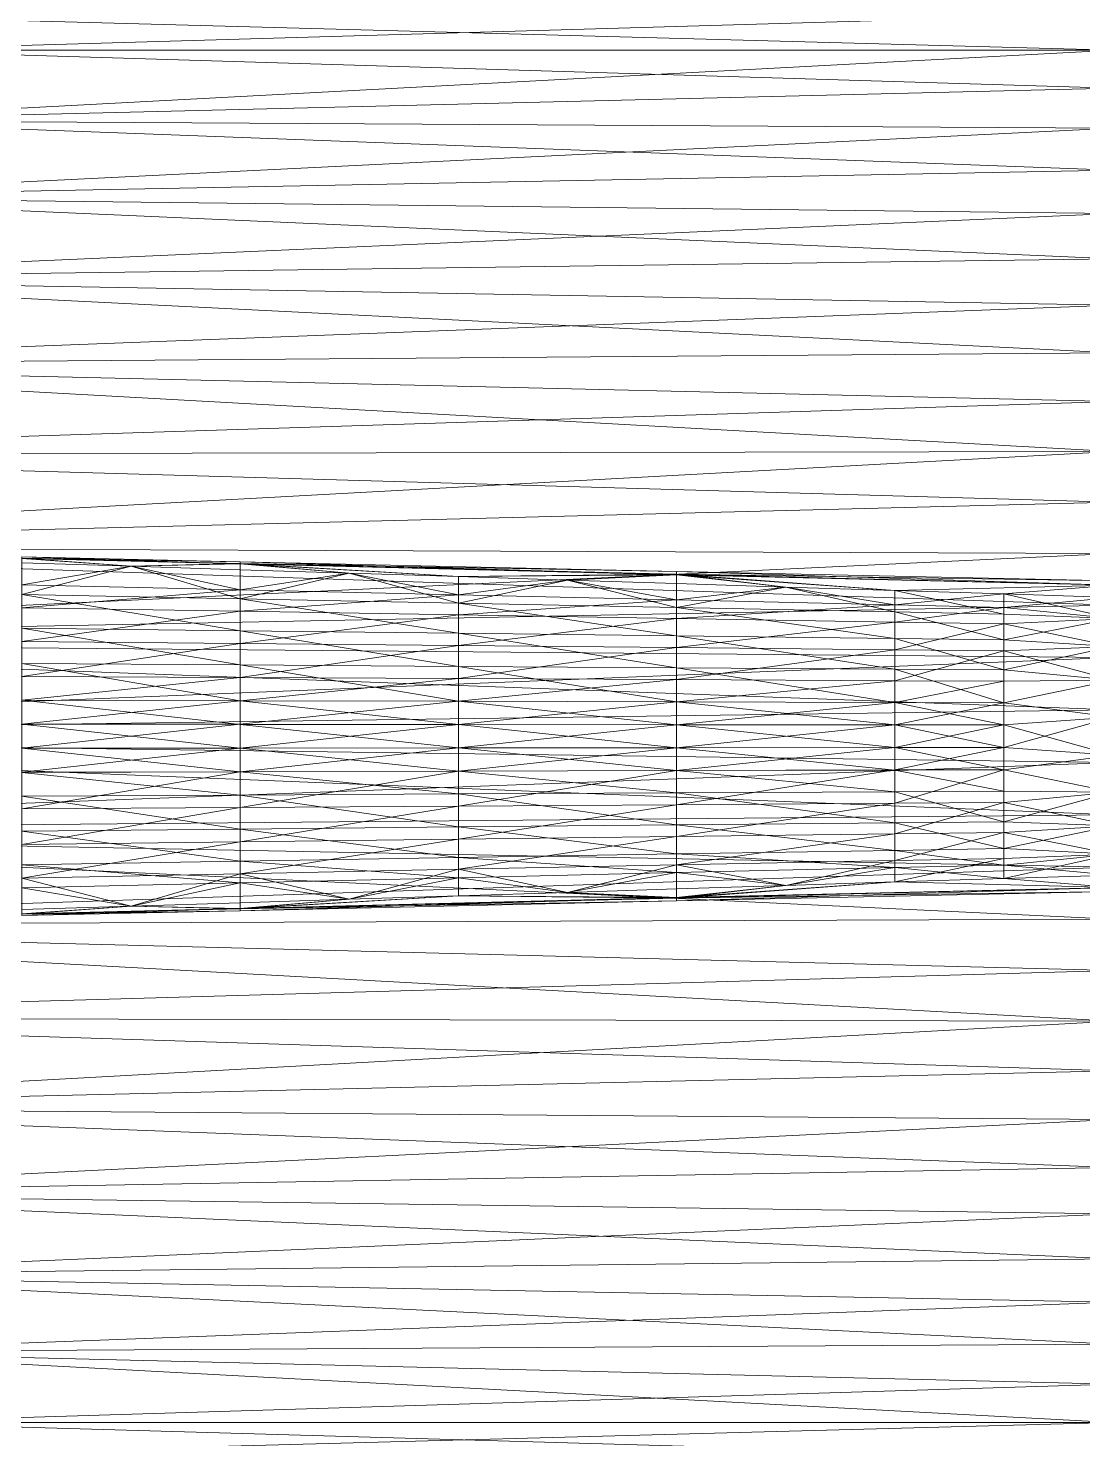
# Model space of a CAD drawing. Header units: millimetres. Extents: x -104 to 115, y -53 to 68.
# Drawn here: x 29.69 to 59.5, y -12.06 to 27.8 of the extents above; entities that cross this region are included whole.
import ezdxf

# ---------------------------------------------------------------- set-up
doc = ezdxf.new("R2010")
doc.units = ezdxf.units.MM

msp = doc.modelspace()

# ---------------------------------------------------------------- linework, layer by layer
at = {"color": 7, "lineweight": 0}
for points in [[(25.833, 28.113, -9.007), (60.36, 29.167, -10.242), (60.36, 27.185, -8.032), (25.833, 28.113, -9.007)], [(24.905, 27.185, -46.815), (60.36, 26.106, -47.836), (60.36, 28.206, -45.736), (24.905, 27.185, -46.815)], [(24.905, 27.185, -46.815), (60.36, 28.206, -45.736), (25.833, 28.113, -45.84), (24.905, 27.185, -46.815)], [(25.833, 28.113, -9.007), (60.36, 27.185, -8.032), (24.905, 27.185, -8.032), (25.833, 28.113, -9.007)], [(22.911, 25.191, -48.622), (60.36, 26.106, -47.836), (24.905, 27.185, -46.815), (22.911, 25.191, -48.622)], [(24.905, 27.185, -8.032), (60.36, 27.185, -8.032), (22.911, 25.191, -6.225), (24.905, 27.185, -8.032)], [(22.911, 25.191, -6.225), (60.36, 27.185, -8.032), (60.36, 24.974, -6.049), (22.911, 25.191, -6.225)], [(22.911, 25.191, -48.622), (60.36, 23.792, -49.696), (60.36, 26.106, -47.836), (22.911, 25.191, -48.622)], [(20.749, 23.029, -50.225), (60.36, 23.792, -49.696), (22.911, 25.191, -48.622), (20.749, 23.029, -50.225)], [(22.911, 25.191, -6.225), (60.36, 24.974, -6.049), (20.749, 23.029, -4.622), (22.911, 25.191, -6.225)], [(20.749, 23.029, -4.622), (60.36, 24.974, -6.049), (60.36, 22.563, -4.317), (20.749, 23.029, -4.622)], [(20.749, 23.029, -50.225), (60.36, 21.29, -51.295), (60.36, 23.792, -49.696), (20.749, 23.029, -50.225)], [(18.441, 20.721, -51.609), (60.36, 21.29, -51.295), (20.749, 23.029, -50.225), (18.441, 20.721, -51.609)], [(20.749, 23.029, -4.622), (60.36, 22.563, -4.317), (18.441, 20.721, -3.238), (20.749, 23.029, -4.622)], [(18.441, 20.721, -3.238), (60.36, 22.563, -4.317), (60.36, 19.978, -2.856), (18.441, 20.721, -3.238)], [(18.441, 20.721, -51.609), (60.36, 18.63, -52.615), (60.36, 21.29, -51.295), (18.441, 20.721, -51.609)], [(16.008, 18.288, -52.759), (60.36, 18.63, -52.615), (18.441, 20.721, -51.609), (16.008, 18.288, -52.759)], [(18.441, 20.721, -3.238), (60.36, 19.978, -2.856), (16.008, 18.288, -2.087), (18.441, 20.721, -3.238)], [(16.008, 18.288, -2.087), (60.36, 19.978, -2.856), (60.36, 17.25, -1.682), (16.008, 18.288, -2.087)], [(16.008, 18.288, -52.759), (60.36, 15.843, -53.639), (60.36, 18.63, -52.615), (16.008, 18.288, -52.759)], [(13.474, 15.754, -53.666), (60.36, 15.843, -53.639), (16.008, 18.288, -52.759), (13.474, 15.754, -53.666)], [(16.008, 18.288, -2.087), (60.36, 17.25, -1.682), (13.474, 15.754, -1.181), (16.008, 18.288, -2.087)], [(13.474, 15.754, -1.181), (60.36, 17.25, -1.682), (60.36, 14.412, -0.811), (13.474, 15.754, -1.181)], [(10.863, 13.143, -54.32), (60.36, 12.961, -54.355), (60.36, 15.843, -53.639), (10.863, 13.143, -54.32)], [(10.863, 13.143, -54.32), (60.36, 15.843, -53.639), (13.474, 15.754, -53.666), (10.863, 13.143, -54.32)], [(13.474, 15.754, -1.181), (60.36, 14.412, -0.811), (10.863, 13.143, -0.527), (13.474, 15.754, -1.181)], [(10.863, 13.143, -0.527), (60.36, 14.412, -0.811), (60.36, 11.495, -0.251), (10.863, 13.143, -0.527)], [(8.201, 10.481, -54.715), (60.36, 12.961, -54.355), (10.863, 13.143, -54.32), (8.201, 10.481, -54.715)], [(10.863, 13.143, -0.527), (60.36, 11.495, -0.251), (8.201, 10.481, -0.132), (10.863, 13.143, -0.527)], [(8.201, 10.481, -54.715), (60.36, 10.019, -54.756), (60.36, 12.961, -54.355), (8.201, 10.481, -54.715)], [(29.509, 12.863, -27.577), (29.509, 12.826, -26.265), (35.679, 12.724, -27.572), (29.509, 12.863, -27.577)], [(35.679, 12.661, -28.686), (29.509, 12.815, -28.735), (29.509, 12.863, -27.577), (35.679, 12.661, -28.686)], [(35.679, 12.661, -28.686), (29.509, 12.863, -27.577), (35.679, 12.724, -27.572), (35.679, 12.661, -28.686)], [(29.509, 12.826, -26.265), (29.509, 12.693, -24.974), (32.594, 12.595, -25.022), (29.509, 12.826, -26.265)], [(29.509, 12.826, -26.265), (32.594, 12.595, -25.022), (35.679, 12.675, -26.307), (29.509, 12.826, -26.265)], [(35.679, 12.724, -27.572), (29.509, 12.826, -26.265), (35.679, 12.675, -26.307), (35.679, 12.724, -27.572)], [(29.509, 12.693, -29.873), (29.509, 12.815, -28.735), (32.594, 12.595, -29.824), (29.509, 12.693, -29.873)], [(32.594, 12.595, -29.824), (29.509, 12.815, -28.735), (35.679, 12.661, -28.686), (32.594, 12.595, -29.824)], [(29.509, 12.693, -24.974), (29.509, 12.076, -24.755), (32.594, 12.595, -25.022), (29.509, 12.693, -24.974)], [(29.509, 11.803, -30.178), (29.509, 12.693, -29.873), (32.594, 12.595, -29.824), (29.509, 11.803, -30.178)], [(32.594, 12.595, -25.022), (29.509, 12.076, -24.755), (35.679, 11.933, -24.779), (32.594, 12.595, -25.022)], [(29.509, 11.803, -30.178), (32.594, 12.595, -29.824), (35.679, 11.679, -30.182), (29.509, 11.803, -30.178)], [(35.679, 12.675, -26.307), (32.594, 12.595, -25.022), (35.679, 12.498, -25.071), (35.679, 12.675, -26.307)], [(32.594, 12.595, -29.824), (35.679, 12.661, -28.686), (35.679, 12.498, -29.776), (32.594, 12.595, -29.824)], [(32.594, 12.595, -25.022), (35.679, 11.933, -24.779), (35.679, 12.498, -25.071), (32.594, 12.595, -25.022)], [(35.679, 11.679, -30.182), (32.594, 12.595, -29.824), (35.679, 12.498, -29.776), (35.679, 11.679, -30.182)], [(35.679, 12.724, -27.572), (35.679, 12.675, -26.307), (48.019, 12.448, -27.561), (35.679, 12.724, -27.572)], [(48.019, 12.353, -28.59), (35.679, 12.661, -28.686), (35.679, 12.724, -27.572), (48.019, 12.353, -28.59)], [(48.019, 12.353, -28.59), (35.679, 12.724, -27.572), (48.019, 12.448, -27.561), (48.019, 12.353, -28.59)], [(35.679, 12.675, -26.307), (35.679, 12.498, -25.071), (38.764, 12.4, -25.12), (35.679, 12.675, -26.307)], [(38.764, 12.4, -25.12), (41.849, 12.303, -25.169), (35.679, 12.675, -26.307), (38.764, 12.4, -25.12)], [(35.679, 12.675, -26.307), (41.849, 12.303, -25.169), (48.019, 12.374, -26.392), (35.679, 12.675, -26.307)], [(35.679, 12.675, -26.307), (48.019, 12.374, -26.392), (48.019, 12.448, -27.561), (35.679, 12.675, -26.307)], [(35.679, 12.498, -29.776), (35.679, 12.661, -28.686), (38.764, 12.4, -29.727), (35.679, 12.498, -29.776)], [(38.764, 12.4, -29.727), (35.679, 12.661, -28.686), (41.849, 12.303, -29.678), (38.764, 12.4, -29.727)], [(41.849, 12.303, -29.678), (35.679, 12.661, -28.686), (48.019, 12.353, -28.59), (41.849, 12.303, -29.678)], [(35.679, 12.498, -25.071), (35.679, 11.933, -24.779), (38.764, 12.4, -25.12), (35.679, 12.498, -25.071)], [(35.679, 11.679, -30.182), (35.679, 12.498, -29.776), (38.764, 12.4, -29.727), (35.679, 11.679, -30.182)], [(38.764, 12.4, -25.12), (35.679, 11.933, -24.779), (41.849, 11.79, -24.804), (38.764, 12.4, -25.12)], [(35.679, 11.679, -30.182), (38.764, 12.4, -29.727), (41.849, 11.555, -30.186), (35.679, 11.679, -30.182)], [(38.764, 12.4, -25.12), (41.849, 11.79, -24.804), (41.849, 12.303, -25.169), (38.764, 12.4, -25.12)], [(41.849, 11.555, -30.186), (38.764, 12.4, -29.727), (41.849, 12.303, -29.678), (41.849, 11.555, -30.186)], [(41.849, 12.303, -25.169), (44.934, 12.205, -25.217), (48.019, 12.374, -26.392), (41.849, 12.303, -25.169)], [(48.019, 12.374, -26.392), (44.934, 12.205, -25.217), (48.019, 12.108, -25.266), (48.019, 12.374, -26.392)], [(48.019, 12.448, -27.561), (48.019, 12.374, -26.392), (60.36, 12.181, -27.423), (48.019, 12.448, -27.561)], [(48.019, 12.448, -27.561), (60.36, 12.181, -27.423), (60.36, 12.064, -28.431), (48.019, 12.448, -27.561)], [(60.36, 12.064, -28.431), (48.019, 12.353, -28.59), (48.019, 12.448, -27.561), (60.36, 12.064, -28.431)], [(48.019, 12.374, -26.392), (48.019, 12.108, -25.266), (51.105, 12.01, -25.315), (48.019, 12.374, -26.392)], [(51.105, 12.01, -25.315), (54.19, 11.913, -25.364), (48.019, 12.374, -26.392), (51.105, 12.01, -25.315)], [(48.019, 12.374, -26.392), (54.19, 11.913, -25.364), (60.36, 12.064, -26.415), (48.019, 12.374, -26.392)], [(48.019, 12.374, -26.392), (60.36, 12.064, -26.415), (60.36, 12.181, -27.423), (48.019, 12.374, -26.392)], [(35.679, 11.933, -24.779), (29.509, 12.076, -24.755), (29.509, 11.425, -24.56), (35.679, 11.933, -24.779)], [(41.849, 12.303, -29.678), (48.019, 12.353, -28.59), (44.934, 12.205, -29.629), (41.849, 12.303, -29.678)], [(41.849, 12.303, -25.169), (41.849, 11.79, -24.804), (44.934, 12.205, -25.217), (41.849, 12.303, -25.169)], [(41.849, 11.555, -30.186), (41.849, 12.303, -29.678), (44.934, 12.205, -29.629), (41.849, 11.555, -30.186)], [(44.934, 12.205, -25.217), (41.849, 11.79, -24.804), (48.019, 11.648, -24.828), (44.934, 12.205, -25.217)], [(41.849, 11.555, -30.186), (44.934, 12.205, -29.629), (48.019, 11.431, -30.191), (41.849, 11.555, -30.186)], [(44.934, 12.205, -29.629), (48.019, 12.353, -28.59), (48.019, 12.108, -29.581), (44.934, 12.205, -29.629)], [(44.934, 12.205, -25.217), (48.019, 11.648, -24.828), (48.019, 12.108, -25.266), (44.934, 12.205, -25.217)], [(48.019, 11.431, -30.191), (44.934, 12.205, -29.629), (48.019, 12.108, -29.581), (48.019, 11.431, -30.191)], [(48.019, 12.108, -29.581), (48.019, 12.353, -28.59), (51.105, 12.01, -29.532), (48.019, 12.108, -29.581)], [(51.105, 12.01, -29.532), (48.019, 12.353, -28.59), (54.19, 11.913, -29.483), (51.105, 12.01, -29.532)], [(54.19, 11.913, -29.483), (48.019, 12.353, -28.59), (60.36, 12.064, -28.431), (54.19, 11.913, -29.483)], [(48.019, 12.108, -25.266), (48.019, 11.648, -24.828), (51.105, 12.01, -25.315), (48.019, 12.108, -25.266)], [(48.019, 11.431, -30.191), (48.019, 12.108, -29.581), (51.105, 12.01, -29.532), (48.019, 11.431, -30.191)], [(51.105, 12.01, -25.315), (48.019, 11.648, -24.828), (54.19, 11.505, -24.853), (51.105, 12.01, -25.315)], [(48.019, 11.431, -30.191), (51.105, 12.01, -29.532), (54.19, 11.307, -30.195), (48.019, 11.431, -30.191)], [(51.105, 12.01, -25.315), (54.19, 11.505, -24.853), (54.19, 11.913, -25.364), (51.105, 12.01, -25.315)], [(54.19, 11.307, -30.195), (51.105, 12.01, -29.532), (54.19, 11.913, -29.483), (54.19, 11.307, -30.195)], [(54.19, 11.913, -29.483), (60.36, 12.064, -28.431), (57.275, 11.815, -29.434), (54.19, 11.913, -29.483)], [(54.19, 11.913, -25.364), (57.275, 11.815, -25.412), (60.36, 12.064, -26.415), (54.19, 11.913, -25.364)], [(57.275, 11.815, -29.434), (60.36, 12.064, -28.431), (60.36, 11.718, -29.386), (57.275, 11.815, -29.434)], [(60.36, 12.064, -26.415), (57.275, 11.815, -25.412), (60.36, 11.718, -25.461), (60.36, 12.064, -26.415)], [(29.509, 11.425, -24.56), (35.679, 11.324, -24.52), (35.679, 11.933, -24.779), (29.509, 11.425, -24.56)], [(29.509, 10.849, -30.431), (29.509, 11.803, -30.178), (35.679, 10.775, -30.519), (29.509, 10.849, -30.431)], [(29.509, 11.803, -30.178), (35.679, 11.679, -30.182), (35.679, 10.775, -30.519), (29.509, 11.803, -30.178)], [(35.679, 11.933, -24.779), (35.679, 11.324, -24.52), (41.849, 11.79, -24.804), (35.679, 11.933, -24.779)], [(35.679, 11.324, -24.52), (41.849, 11.222, -24.48), (41.849, 11.79, -24.804), (35.679, 11.324, -24.52)], [(35.679, 10.775, -30.519), (35.679, 11.679, -30.182), (41.849, 10.702, -30.608), (35.679, 10.775, -30.519)], [(35.679, 11.679, -30.182), (41.849, 11.555, -30.186), (41.849, 10.702, -30.608), (35.679, 11.679, -30.182)], [(48.019, 11.648, -24.828), (41.849, 11.79, -24.804), (41.849, 11.222, -24.48), (48.019, 11.648, -24.828)], [(48.019, 11.648, -24.828), (41.849, 11.222, -24.48), (48.019, 11.121, -24.439), (48.019, 11.648, -24.828)], [(54.19, 11.505, -24.853), (48.019, 11.648, -24.828), (48.019, 11.121, -24.439), (54.19, 11.505, -24.853)], [(54.19, 11.913, -25.364), (54.19, 11.505, -24.853), (57.275, 11.815, -25.412), (54.19, 11.913, -25.364)], [(54.19, 11.307, -30.195), (54.19, 11.913, -29.483), (57.275, 11.245, -30.197), (54.19, 11.307, -30.195)], [(57.275, 11.245, -30.197), (54.19, 11.913, -29.483), (57.275, 11.815, -29.434), (57.275, 11.245, -30.197)], [(57.275, 11.815, -25.412), (54.19, 11.505, -24.853), (57.275, 11.434, -24.865), (57.275, 11.815, -25.412)], [(57.275, 11.815, -25.412), (57.275, 11.434, -24.865), (60.36, 11.718, -25.461), (57.275, 11.815, -25.412)], [(57.275, 11.245, -30.197), (57.275, 11.815, -29.434), (60.36, 11.122, -30.282), (57.275, 11.245, -30.197)], [(60.36, 11.122, -30.282), (57.275, 11.815, -29.434), (60.36, 11.718, -29.386), (60.36, 11.122, -30.282)], [(60.36, 11.718, -25.461), (57.275, 11.434, -24.865), (60.36, 11.122, -24.564), (60.36, 11.718, -25.461)], [(8.201, 10.481, -0.132), (60.36, 11.495, -0.251), (60.36, 8.536, -0.01), (8.201, 10.481, -0.132)], [(29.509, 11.425, -24.56), (29.509, 10.475, -24.336), (35.679, 11.324, -24.52), (29.509, 11.425, -24.56)], [(29.509, 10.475, -24.336), (35.679, 10.416, -24.221), (35.679, 11.324, -24.52), (29.509, 10.475, -24.336)], [(35.679, 10.416, -24.221), (41.849, 11.222, -24.48), (35.679, 11.324, -24.52), (35.679, 10.416, -24.221)], [(35.679, 10.416, -24.221), (41.849, 10.357, -24.106), (41.849, 11.222, -24.48), (35.679, 10.416, -24.221)], [(41.849, 10.702, -30.608), (41.849, 11.555, -30.186), (48.019, 10.628, -30.696), (41.849, 10.702, -30.608)], [(41.849, 11.555, -30.186), (48.019, 11.431, -30.191), (48.019, 10.628, -30.696), (41.849, 11.555, -30.186)], [(48.019, 11.121, -24.439), (41.849, 11.222, -24.48), (41.849, 10.357, -24.106), (48.019, 11.121, -24.439)], [(48.019, 11.121, -24.439), (54.19, 11.019, -24.399), (54.19, 11.505, -24.853), (48.019, 11.121, -24.439)], [(48.019, 10.628, -30.696), (48.019, 11.431, -30.191), (54.19, 10.554, -30.785), (48.019, 10.628, -30.696)], [(48.019, 11.431, -30.191), (54.19, 11.307, -30.195), (54.19, 10.554, -30.785), (48.019, 11.431, -30.191)], [(54.19, 11.505, -24.853), (54.19, 11.019, -24.399), (57.275, 11.434, -24.865), (54.19, 11.505, -24.853)], [(54.19, 11.019, -24.399), (57.275, 10.969, -24.379), (57.275, 11.434, -24.865), (54.19, 11.019, -24.399)], [(54.19, 10.554, -30.785), (54.19, 11.307, -30.195), (57.275, 10.517, -30.829), (54.19, 10.554, -30.785)], [(57.275, 10.517, -30.829), (54.19, 11.307, -30.195), (57.275, 11.245, -30.197), (57.275, 10.517, -30.829)], [(60.36, 11.122, -24.564), (57.275, 11.434, -24.865), (57.275, 10.969, -24.379), (60.36, 11.122, -24.564)], [(57.275, 11.245, -30.197), (60.36, 11.122, -30.282), (57.275, 10.517, -30.829), (57.275, 11.245, -30.197)], [(35.679, 9.808, -30.774), (29.509, 9.848, -30.622), (29.509, 10.849, -30.431), (35.679, 9.808, -30.774)], [(29.509, 10.849, -30.431), (35.679, 10.775, -30.519), (35.679, 9.808, -30.774), (29.509, 10.849, -30.431)], [(35.679, 9.808, -30.774), (35.679, 10.775, -30.519), (41.849, 9.768, -30.927), (35.679, 9.808, -30.774)], [(35.679, 10.775, -30.519), (41.849, 10.702, -30.608), (41.849, 9.768, -30.927), (35.679, 10.775, -30.519)], [(41.849, 10.357, -24.106), (48.019, 10.297, -23.991), (48.019, 11.121, -24.439), (41.849, 10.357, -24.106)], [(48.019, 11.121, -24.439), (48.019, 10.297, -23.991), (54.19, 11.019, -24.399), (48.019, 11.121, -24.439)], [(48.019, 10.297, -23.991), (54.19, 10.238, -23.877), (54.19, 11.019, -24.399), (48.019, 10.297, -23.991)], [(54.19, 11.019, -24.399), (54.19, 10.238, -23.877), (57.275, 10.969, -24.379), (54.19, 11.019, -24.399)], [(54.19, 10.238, -23.877), (57.275, 10.208, -23.819), (57.275, 10.969, -24.379), (54.19, 10.238, -23.877)], [(60.36, 11.122, -24.564), (57.275, 10.969, -24.379), (60.36, 10.325, -23.84), (60.36, 11.122, -24.564)], [(57.275, 10.517, -30.829), (60.36, 11.122, -30.282), (60.36, 10.325, -31.007), (57.275, 10.517, -30.829)], [(60.36, 10.325, -23.84), (57.275, 10.969, -24.379), (57.275, 10.208, -23.819), (60.36, 10.325, -23.84)], [(8.201, 10.481, -0.132), (60.36, 8.536, -0.01), (5.513, 7.793, 0), (8.201, 10.481, -0.132)], [(5.513, 7.793, -54.847), (60.36, 10.019, -54.756), (8.201, 10.481, -54.715), (5.513, 7.793, -54.847)], [(29.509, 9.485, -24.174), (35.679, 10.416, -24.221), (29.509, 10.475, -24.336), (29.509, 9.485, -24.174)], [(29.509, 9.485, -24.174), (35.679, 9.455, -24.005), (35.679, 10.416, -24.221), (29.509, 9.485, -24.174)], [(35.679, 9.455, -24.005), (41.849, 10.357, -24.106), (35.679, 10.416, -24.221), (35.679, 9.455, -24.005)], [(41.849, 9.768, -30.927), (41.849, 10.702, -30.608), (48.019, 9.729, -31.079), (41.849, 9.768, -30.927)], [(41.849, 10.702, -30.608), (48.019, 10.628, -30.696), (48.019, 9.729, -31.079), (41.849, 10.702, -30.608)], [(48.019, 9.729, -31.079), (48.019, 10.628, -30.696), (54.19, 9.689, -31.231), (48.019, 9.729, -31.079)], [(48.019, 10.628, -30.696), (54.19, 10.554, -30.785), (54.19, 9.689, -31.231), (48.019, 10.628, -30.696)], [(54.19, 9.689, -31.231), (54.19, 10.554, -30.785), (57.275, 9.669, -31.307), (54.19, 9.689, -31.231)], [(54.19, 10.554, -30.785), (57.275, 10.517, -30.829), (57.275, 9.669, -31.307), (54.19, 10.554, -30.785)], [(57.275, 10.517, -30.829), (60.36, 10.325, -31.007), (57.275, 9.669, -31.307), (57.275, 10.517, -30.829)], [(5.513, 7.793, -54.847), (60.36, 7.051, -54.837), (60.36, 10.019, -54.756), (5.513, 7.793, -54.847)], [(35.679, 9.455, -24.005), (41.849, 9.424, -23.836), (41.849, 10.357, -24.106), (35.679, 9.455, -24.005)], [(41.849, 10.357, -24.106), (41.849, 9.424, -23.836), (48.019, 10.297, -23.991), (41.849, 10.357, -24.106)], [(41.849, 9.424, -23.836), (48.019, 9.393, -23.667), (48.019, 10.297, -23.991), (41.849, 9.424, -23.836)], [(48.019, 10.297, -23.991), (48.019, 9.393, -23.667), (54.19, 10.238, -23.877), (48.019, 10.297, -23.991)], [(48.019, 9.393, -23.667), (54.19, 9.363, -23.498), (54.19, 10.238, -23.877), (48.019, 9.393, -23.667)], [(54.19, 10.238, -23.877), (54.19, 9.363, -23.498), (57.275, 10.208, -23.819), (54.19, 10.238, -23.877)], [(57.275, 10.208, -23.819), (54.19, 9.363, -23.498), (57.275, 9.348, -23.414), (57.275, 10.208, -23.819)], [(60.36, 10.325, -23.84), (57.275, 10.208, -23.819), (60.36, 9.376, -23.331), (60.36, 10.325, -23.84)], [(57.275, 9.669, -31.307), (60.36, 10.325, -31.007), (60.36, 9.376, -31.516), (57.275, 9.669, -31.307)], [(60.36, 9.376, -23.331), (57.275, 10.208, -23.819), (57.275, 9.348, -23.414), (60.36, 9.376, -23.331)], [(35.679, 9.808, -30.774), (35.679, 8.796, -30.935), (29.509, 9.848, -30.622), (35.679, 9.808, -30.774)], [(29.509, 8.813, -30.743), (29.509, 9.848, -30.622), (35.679, 8.796, -30.935), (29.509, 8.813, -30.743)], [(41.849, 8.78, -31.127), (35.679, 8.796, -30.935), (35.679, 9.808, -30.774), (41.849, 8.78, -31.127)], [(35.679, 9.808, -30.774), (41.849, 9.768, -30.927), (41.849, 8.78, -31.127), (35.679, 9.808, -30.774)], [(41.849, 8.78, -31.127), (41.849, 9.768, -30.927), (48.019, 8.763, -31.32), (41.849, 8.78, -31.127)], [(41.849, 9.768, -30.927), (48.019, 9.729, -31.079), (48.019, 8.763, -31.32), (41.849, 9.768, -30.927)], [(48.019, 8.763, -31.32), (48.019, 9.729, -31.079), (54.19, 8.747, -31.512), (48.019, 8.763, -31.32)], [(48.019, 9.729, -31.079), (54.19, 9.689, -31.231), (54.19, 8.747, -31.512), (48.019, 9.729, -31.079)], [(54.19, 8.747, -31.512), (54.19, 9.689, -31.231), (57.275, 8.738, -31.608), (54.19, 8.747, -31.512)], [(54.19, 9.689, -31.231), (57.275, 9.669, -31.307), (57.275, 8.738, -31.608), (54.19, 9.689, -31.231)], [(57.275, 9.669, -31.307), (60.36, 9.376, -31.516), (57.275, 8.738, -31.608), (57.275, 9.669, -31.307)], [(29.509, 8.814, -24.105), (35.679, 9.455, -24.005), (29.509, 9.485, -24.174), (29.509, 8.814, -24.105)], [(29.509, 8.814, -24.105), (35.679, 8.797, -23.913), (35.679, 9.455, -24.005), (29.509, 8.814, -24.105)], [(35.679, 9.455, -24.005), (35.679, 8.797, -23.913), (41.849, 9.424, -23.836), (35.679, 9.455, -24.005)], [(35.679, 8.797, -23.913), (41.849, 8.781, -23.721), (41.849, 9.424, -23.836), (35.679, 8.797, -23.913)], [(41.849, 9.424, -23.836), (41.849, 8.781, -23.721), (48.019, 9.393, -23.667), (41.849, 9.424, -23.836)], [(41.849, 8.781, -23.721), (48.019, 8.764, -23.528), (48.019, 9.393, -23.667), (41.849, 8.781, -23.721)], [(48.019, 9.393, -23.667), (48.019, 8.764, -23.528), (54.19, 9.363, -23.498), (48.019, 9.393, -23.667)], [(54.19, 9.363, -23.498), (48.019, 8.764, -23.528), (54.19, 8.747, -23.336), (54.19, 9.363, -23.498)], [(57.275, 9.348, -23.414), (54.19, 9.363, -23.498), (54.19, 8.747, -23.336), (57.275, 9.348, -23.414)], [(57.275, 8.739, -23.24), (57.275, 9.348, -23.414), (54.19, 8.747, -23.336), (57.275, 8.739, -23.24)], [(60.36, 9.376, -23.331), (57.275, 9.348, -23.414), (57.275, 8.739, -23.24), (60.36, 9.376, -23.331)], [(57.275, 8.739, -23.24), (60.36, 8.332, -23.069), (60.36, 9.376, -23.331), (57.275, 8.739, -23.24)], [(57.275, 8.738, -31.608), (60.36, 9.376, -31.516), (60.36, 8.332, -31.778), (57.275, 8.738, -31.608)], [(29.509, 8.814, -24.105), (29.509, 8.135, -24.069), (35.679, 8.797, -23.913), (29.509, 8.814, -24.105)], [(29.509, 8.134, -30.778), (29.509, 8.813, -30.743), (35.679, 8.129, -30.982), (29.509, 8.134, -30.778)], [(35.679, 8.129, -30.982), (29.509, 8.813, -30.743), (35.679, 8.796, -30.935), (35.679, 8.129, -30.982)], [(29.509, 8.135, -24.069), (35.679, 8.13, -23.865), (35.679, 8.797, -23.913), (29.509, 8.135, -24.069)], [(35.679, 8.797, -23.913), (35.679, 8.13, -23.865), (41.849, 8.781, -23.721), (35.679, 8.797, -23.913)], [(41.849, 8.78, -31.127), (41.849, 8.124, -31.187), (35.679, 8.796, -30.935), (41.849, 8.78, -31.127)], [(41.849, 8.124, -31.187), (35.679, 8.129, -30.982), (35.679, 8.796, -30.935), (41.849, 8.124, -31.187)], [(35.679, 8.13, -23.865), (41.849, 8.124, -23.661), (41.849, 8.781, -23.721), (35.679, 8.13, -23.865)], [(41.849, 8.781, -23.721), (41.849, 8.124, -23.661), (48.019, 8.764, -23.528), (41.849, 8.781, -23.721)], [(48.019, 8.118, -31.391), (41.849, 8.124, -31.187), (41.849, 8.78, -31.127), (48.019, 8.118, -31.391)], [(41.849, 8.78, -31.127), (48.019, 8.763, -31.32), (48.019, 8.118, -31.391), (41.849, 8.78, -31.127)], [(5.513, 7.793, 0), (60.36, 8.536, -0.01), (60.36, 5.568, -0.09), (5.513, 7.793, 0)], [(48.019, 8.764, -23.528), (41.849, 8.124, -23.661), (48.019, 8.119, -23.456), (48.019, 8.764, -23.528)], [(54.19, 8.747, -23.336), (48.019, 8.764, -23.528), (48.019, 8.119, -23.456), (54.19, 8.747, -23.336)], [(48.019, 8.118, -31.391), (48.019, 8.763, -31.32), (54.19, 8.113, -31.595), (48.019, 8.118, -31.391)], [(48.019, 8.763, -31.32), (54.19, 8.747, -31.512), (54.19, 8.113, -31.595), (48.019, 8.763, -31.32)], [(54.19, 8.114, -23.252), (54.19, 8.747, -23.336), (48.019, 8.119, -23.456), (54.19, 8.114, -23.252)], [(57.275, 8.739, -23.24), (54.19, 8.747, -23.336), (54.19, 8.114, -23.252), (57.275, 8.739, -23.24)], [(54.19, 8.113, -31.595), (54.19, 8.747, -31.512), (57.275, 8.111, -31.697), (54.19, 8.113, -31.595)], [(54.19, 8.747, -31.512), (57.275, 8.738, -31.608), (57.275, 8.111, -31.697), (54.19, 8.747, -31.512)], [(54.19, 8.114, -23.252), (57.275, 8.111, -23.15), (57.275, 8.739, -23.24), (54.19, 8.114, -23.252)], [(57.275, 8.739, -23.24), (57.275, 8.111, -23.15), (60.36, 8.332, -23.069), (57.275, 8.739, -23.24)], [(57.275, 8.738, -31.608), (60.36, 8.332, -31.778), (57.275, 8.111, -31.697), (57.275, 8.738, -31.608)], [(29.509, 8.135, -24.069), (29.509, 7.453, -24.068), (35.679, 8.13, -23.865), (29.509, 8.135, -24.069)], [(29.509, 7.452, -30.778), (29.509, 8.134, -30.778), (35.679, 7.457, -30.982), (29.509, 7.452, -30.778)], [(29.509, 8.134, -30.778), (35.679, 8.129, -30.982), (35.679, 7.457, -30.982), (29.509, 8.134, -30.778)], [(29.509, 7.453, -24.068), (35.679, 7.458, -23.864), (35.679, 8.13, -23.865), (29.509, 7.453, -24.068)], [(35.679, 8.13, -23.865), (35.679, 7.458, -23.864), (41.849, 8.124, -23.661), (35.679, 8.13, -23.865)], [(35.679, 7.457, -30.982), (35.679, 8.129, -30.982), (41.849, 7.462, -31.186), (35.679, 7.457, -30.982)], [(41.849, 7.462, -31.186), (35.679, 8.129, -30.982), (41.849, 8.124, -31.187), (41.849, 7.462, -31.186)], [(41.849, 8.124, -23.661), (35.679, 7.458, -23.864), (41.849, 7.463, -23.66), (41.849, 8.124, -23.661)], [(48.019, 8.119, -23.456), (41.849, 8.124, -23.661), (41.849, 7.463, -23.66), (48.019, 8.119, -23.456)], [(48.019, 8.118, -31.391), (48.019, 7.467, -31.39), (41.849, 8.124, -31.187), (48.019, 8.118, -31.391)], [(48.019, 7.467, -31.39), (41.849, 7.462, -31.186), (41.849, 8.124, -31.187), (48.019, 7.467, -31.39)], [(48.019, 7.468, -23.456), (48.019, 8.119, -23.456), (41.849, 7.463, -23.66), (48.019, 7.468, -23.456)], [(54.19, 8.114, -23.252), (48.019, 8.119, -23.456), (48.019, 7.468, -23.456), (54.19, 8.114, -23.252)], [(54.19, 7.473, -31.594), (48.019, 7.467, -31.39), (48.019, 8.118, -31.391), (54.19, 7.473, -31.594)], [(48.019, 8.118, -31.391), (54.19, 8.113, -31.595), (54.19, 7.473, -31.594), (48.019, 8.118, -31.391)], [(48.019, 7.468, -23.456), (54.19, 7.473, -23.252), (54.19, 8.114, -23.252), (48.019, 7.468, -23.456)], [(54.19, 8.114, -23.252), (54.19, 7.473, -23.252), (57.275, 8.111, -23.15), (54.19, 8.114, -23.252)], [(54.19, 7.473, -31.594), (54.19, 8.113, -31.595), (57.275, 7.475, -31.696), (54.19, 7.473, -31.594)], [(54.19, 8.113, -31.595), (57.275, 8.111, -31.697), (57.275, 7.475, -31.696), (54.19, 8.113, -31.595)], [(54.19, 7.473, -23.252), (57.275, 7.476, -23.15), (57.275, 8.111, -23.15), (54.19, 7.473, -23.252)], [(57.275, 7.476, -23.15), (60.36, 7.255, -23.069), (60.36, 8.332, -23.069), (57.275, 7.476, -23.15)], [(57.275, 7.476, -23.15), (60.36, 8.332, -23.069), (57.275, 8.111, -23.15), (57.275, 7.476, -23.15)], [(57.275, 8.111, -31.697), (60.36, 8.332, -31.778), (60.36, 7.255, -31.778), (57.275, 8.111, -31.697)], [(57.275, 8.111, -31.697), (60.36, 7.255, -31.778), (57.275, 7.475, -31.696), (57.275, 8.111, -31.697)], [(5.513, 7.793, 0), (60.36, 5.568, -0.09), (8.201, 5.105, -0.132), (5.513, 7.793, 0)], [(8.201, 5.105, -54.715), (60.36, 7.051, -54.837), (5.513, 7.793, -54.847), (8.201, 5.105, -54.715)], [(29.509, 7.453, -24.068), (29.509, 6.774, -24.104), (35.679, 7.458, -23.864), (29.509, 7.453, -24.068)], [(35.679, 7.458, -23.864), (29.509, 6.774, -24.104), (35.679, 6.79, -23.912), (35.679, 7.458, -23.864)], [(29.509, 7.452, -30.778), (35.679, 7.457, -30.982), (35.679, 6.79, -30.934), (29.509, 7.452, -30.778)], [(29.509, 6.773, -30.742), (29.509, 7.452, -30.778), (35.679, 6.79, -30.934), (29.509, 6.773, -30.742)], [(41.849, 6.807, -23.719), (41.849, 7.463, -23.66), (35.679, 6.79, -23.912), (41.849, 6.807, -23.719)], [(41.849, 7.463, -23.66), (35.679, 7.458, -23.864), (35.679, 6.79, -23.912), (41.849, 7.463, -23.66)], [(35.679, 7.457, -30.982), (41.849, 7.462, -31.186), (41.849, 6.806, -31.126), (35.679, 7.457, -30.982)], [(35.679, 6.79, -30.934), (35.679, 7.457, -30.982), (41.849, 6.806, -31.126), (35.679, 6.79, -30.934)], [(48.019, 7.468, -23.456), (41.849, 7.463, -23.66), (41.849, 6.807, -23.719), (48.019, 7.468, -23.456)], [(41.849, 6.807, -23.719), (48.019, 6.823, -23.527), (48.019, 7.468, -23.456), (41.849, 6.807, -23.719)], [(48.019, 6.823, -31.318), (41.849, 7.462, -31.186), (48.019, 7.467, -31.39), (48.019, 6.823, -31.318)], [(41.849, 6.806, -31.126), (41.849, 7.462, -31.186), (48.019, 6.823, -31.318), (41.849, 6.806, -31.126)], [(48.019, 7.468, -23.456), (48.019, 6.823, -23.527), (54.19, 7.473, -23.252), (48.019, 7.468, -23.456)], [(48.019, 6.823, -23.527), (54.19, 6.84, -23.335), (54.19, 7.473, -23.252), (48.019, 6.823, -23.527)], [(54.19, 7.473, -31.594), (54.19, 6.839, -31.51), (48.019, 7.467, -31.39), (54.19, 7.473, -31.594)], [(54.19, 6.839, -31.51), (48.019, 6.823, -31.318), (48.019, 7.467, -31.39), (54.19, 6.839, -31.51)], [(54.19, 7.473, -23.252), (54.19, 6.84, -23.335), (57.275, 7.476, -23.15), (54.19, 7.473, -23.252)], [(54.19, 6.84, -23.335), (57.275, 6.848, -23.239), (57.275, 7.476, -23.15), (54.19, 6.84, -23.335)], [(54.19, 7.473, -31.594), (57.275, 7.475, -31.696), (57.275, 6.848, -31.606), (54.19, 7.473, -31.594)], [(57.275, 6.848, -31.606), (54.19, 6.839, -31.51), (54.19, 7.473, -31.594), (57.275, 6.848, -31.606)], [(57.275, 6.848, -23.239), (60.36, 7.255, -23.069), (57.275, 7.476, -23.15), (57.275, 6.848, -23.239)], [(57.275, 6.848, -31.606), (57.275, 7.475, -31.696), (60.36, 7.255, -31.778), (57.275, 6.848, -31.606)], [(57.275, 6.848, -23.239), (60.36, 6.211, -23.331), (60.36, 7.255, -23.069), (57.275, 6.848, -23.239)], [(57.275, 6.848, -31.606), (60.36, 7.255, -31.778), (60.36, 6.211, -31.516), (57.275, 6.848, -31.606)], [(8.201, 5.105, -54.715), (60.36, 4.091, -54.596), (60.36, 7.051, -54.837), (8.201, 5.105, -54.715)], [(35.679, 5.779, -24.072), (35.679, 6.79, -23.912), (29.509, 5.739, -24.224), (35.679, 5.779, -24.072)], [(29.509, 6.774, -24.104), (29.509, 5.739, -24.224), (35.679, 6.79, -23.912), (29.509, 6.774, -24.104)], [(29.509, 6.773, -30.742), (35.679, 6.79, -30.934), (35.679, 6.132, -30.842), (29.509, 6.773, -30.742)], [(41.849, 6.807, -23.719), (35.679, 6.79, -23.912), (35.679, 5.779, -24.072), (41.849, 6.807, -23.719)], [(35.679, 5.779, -24.072), (41.849, 5.818, -23.92), (41.849, 6.807, -23.719), (35.679, 5.779, -24.072)], [(35.679, 6.79, -30.934), (41.849, 6.806, -31.126), (41.849, 6.163, -31.011), (35.679, 6.79, -30.934)], [(35.679, 6.132, -30.842), (35.679, 6.79, -30.934), (41.849, 6.163, -31.011), (35.679, 6.132, -30.842)], [(41.849, 6.807, -23.719), (41.849, 5.818, -23.92), (48.019, 6.823, -23.527), (41.849, 6.807, -23.719)], [(41.849, 5.818, -23.92), (48.019, 5.858, -23.768), (48.019, 6.823, -23.527), (41.849, 5.818, -23.92)], [(41.849, 6.806, -31.126), (48.019, 6.823, -31.318), (48.019, 6.193, -31.18), (41.849, 6.806, -31.126)], [(41.849, 6.163, -31.011), (41.849, 6.806, -31.126), (48.019, 6.193, -31.18), (41.849, 6.163, -31.011)], [(48.019, 6.823, -23.527), (48.019, 5.858, -23.768), (54.19, 6.84, -23.335), (48.019, 6.823, -23.527)], [(48.019, 5.858, -23.768), (54.19, 5.898, -23.616), (54.19, 6.84, -23.335), (48.019, 5.858, -23.768)], [(54.19, 6.224, -31.349), (48.019, 6.823, -31.318), (54.19, 6.839, -31.51), (54.19, 6.224, -31.349)], [(48.019, 6.193, -31.18), (48.019, 6.823, -31.318), (54.19, 6.224, -31.349), (48.019, 6.193, -31.18)], [(54.19, 6.84, -23.335), (54.19, 5.898, -23.616), (57.275, 6.848, -23.239), (54.19, 6.84, -23.335)], [(54.19, 5.898, -23.616), (57.275, 5.917, -23.54), (57.275, 6.848, -23.239), (54.19, 5.898, -23.616)], [(57.275, 6.848, -31.606), (57.275, 6.239, -31.433), (54.19, 6.839, -31.51), (57.275, 6.848, -31.606)], [(57.275, 6.239, -31.433), (54.19, 6.224, -31.349), (54.19, 6.839, -31.51), (57.275, 6.239, -31.433)], [(57.275, 5.917, -23.54), (60.36, 6.211, -23.331), (57.275, 6.848, -23.239), (57.275, 5.917, -23.54)], [(60.36, 6.211, -31.516), (57.275, 6.239, -31.433), (57.275, 6.848, -31.606), (60.36, 6.211, -31.516)], [(29.509, 6.773, -30.742), (35.679, 6.132, -30.842), (29.509, 6.101, -30.673), (29.509, 6.773, -30.742)], [(29.509, 6.101, -30.673), (35.679, 6.132, -30.842), (35.679, 5.171, -30.625), (29.509, 6.101, -30.673)], [(29.509, 6.101, -30.673), (35.679, 5.171, -30.625), (29.509, 5.111, -30.51), (29.509, 6.101, -30.673)], [(35.679, 6.132, -30.842), (41.849, 6.163, -31.011), (41.849, 5.23, -30.74), (35.679, 6.132, -30.842)], [(35.679, 6.132, -30.842), (41.849, 5.23, -30.74), (35.679, 5.171, -30.625), (35.679, 6.132, -30.842)], [(41.849, 6.163, -31.011), (48.019, 6.193, -31.18), (48.019, 5.289, -30.855), (41.849, 6.163, -31.011)], [(41.849, 5.23, -30.74), (41.849, 6.163, -31.011), (48.019, 5.289, -30.855), (41.849, 5.23, -30.74)], [(48.019, 6.193, -31.18), (54.19, 6.224, -31.349), (54.19, 5.349, -30.97), (48.019, 6.193, -31.18)], [(48.019, 5.289, -30.855), (48.019, 6.193, -31.18), (54.19, 5.349, -30.97), (48.019, 5.289, -30.855)], [(57.275, 5.378, -31.028), (54.19, 6.224, -31.349), (57.275, 6.239, -31.433), (57.275, 5.378, -31.028)], [(54.19, 5.349, -30.97), (54.19, 6.224, -31.349), (57.275, 5.378, -31.028), (54.19, 5.349, -30.97)], [(60.36, 6.211, -31.516), (57.275, 5.378, -31.028), (57.275, 6.239, -31.433), (60.36, 6.211, -31.516)], [(57.275, 5.917, -23.54), (60.36, 5.261, -23.84), (60.36, 6.211, -23.331), (57.275, 5.917, -23.54)], [(60.36, 5.261, -31.007), (57.275, 5.378, -31.028), (60.36, 6.211, -31.516), (60.36, 5.261, -31.007)], [(35.679, 5.779, -24.072), (29.509, 5.739, -24.224), (29.509, 4.738, -24.416), (35.679, 5.779, -24.072)], [(29.509, 4.738, -24.416), (35.679, 4.811, -24.327), (35.679, 5.779, -24.072), (29.509, 4.738, -24.416)], [(35.679, 5.779, -24.072), (35.679, 4.811, -24.327), (41.849, 5.818, -23.92), (35.679, 5.779, -24.072)], [(35.679, 4.811, -24.327), (41.849, 4.885, -24.239), (41.849, 5.818, -23.92), (35.679, 4.811, -24.327)], [(41.849, 5.818, -23.92), (41.849, 4.885, -24.239), (48.019, 5.858, -23.768), (41.849, 5.818, -23.92)], [(41.849, 4.885, -24.239), (48.019, 4.959, -24.15), (48.019, 5.858, -23.768), (41.849, 4.885, -24.239)], [(48.019, 5.858, -23.768), (48.019, 4.959, -24.15), (54.19, 5.898, -23.616), (48.019, 5.858, -23.768)], [(48.019, 4.959, -24.15), (54.19, 5.032, -24.062), (54.19, 5.898, -23.616), (48.019, 4.959, -24.15)], [(54.19, 5.898, -23.616), (54.19, 5.032, -24.062), (57.275, 5.917, -23.54), (54.19, 5.898, -23.616)], [(54.19, 5.032, -24.062), (57.275, 5.069, -24.018), (57.275, 5.917, -23.54), (54.19, 5.032, -24.062)], [(57.275, 5.069, -24.018), (60.36, 5.261, -23.84), (57.275, 5.917, -23.54), (57.275, 5.069, -24.018)], [(8.201, 5.105, -0.132), (60.36, 5.568, -0.09), (60.36, 2.626, -0.491), (8.201, 5.105, -0.132)], [(35.679, 5.171, -30.625), (41.849, 5.23, -30.74), (41.849, 4.364, -30.367), (35.679, 5.171, -30.625)], [(41.849, 5.23, -30.74), (48.019, 5.289, -30.855), (48.019, 4.466, -30.407), (41.849, 5.23, -30.74)], [(48.019, 4.466, -30.407), (41.849, 4.364, -30.367), (41.849, 5.23, -30.74), (48.019, 4.466, -30.407)], [(48.019, 5.289, -30.855), (54.19, 5.349, -30.97), (54.19, 4.567, -30.448), (48.019, 5.289, -30.855)], [(48.019, 4.466, -30.407), (48.019, 5.289, -30.855), (54.19, 4.567, -30.448), (48.019, 4.466, -30.407)], [(54.19, 5.349, -30.97), (57.275, 5.378, -31.028), (57.275, 4.618, -30.468), (54.19, 5.349, -30.97)], [(54.19, 4.567, -30.448), (54.19, 5.349, -30.97), (57.275, 4.618, -30.468), (54.19, 4.567, -30.448)], [(60.36, 5.261, -31.007), (57.275, 4.618, -30.468), (57.275, 5.378, -31.028), (60.36, 5.261, -31.007)], [(57.275, 5.069, -24.018), (60.36, 4.465, -24.564), (60.36, 5.261, -23.84), (57.275, 5.069, -24.018)], [(60.36, 4.465, -30.282), (57.275, 4.618, -30.468), (60.36, 5.261, -31.007), (60.36, 4.465, -30.282)], [(8.201, 5.105, -0.132), (60.36, 2.626, -0.491), (10.863, 2.443, -0.527), (8.201, 5.105, -0.132)], [(10.863, 2.443, -54.32), (60.36, 4.091, -54.596), (8.201, 5.105, -54.715), (10.863, 2.443, -54.32)], [(29.509, 5.111, -30.51), (35.679, 5.171, -30.625), (35.679, 4.263, -30.327), (29.509, 5.111, -30.51)], [(29.509, 4.161, -30.286), (29.509, 5.111, -30.51), (35.679, 4.263, -30.327), (29.509, 4.161, -30.286)], [(29.509, 4.738, -24.416), (29.509, 3.784, -24.669), (35.679, 4.811, -24.327), (29.509, 4.738, -24.416)], [(29.509, 3.784, -24.669), (35.679, 3.908, -24.664), (35.679, 4.811, -24.327), (29.509, 3.784, -24.669)], [(35.679, 5.171, -30.625), (41.849, 4.364, -30.367), (35.679, 4.263, -30.327), (35.679, 5.171, -30.625)], [(35.679, 4.811, -24.327), (35.679, 3.908, -24.664), (41.849, 4.885, -24.239), (35.679, 4.811, -24.327)], [(35.679, 3.908, -24.664), (41.849, 4.032, -24.66), (41.849, 4.885, -24.239), (35.679, 3.908, -24.664)], [(41.849, 4.885, -24.239), (41.849, 4.032, -24.66), (48.019, 4.959, -24.15), (41.849, 4.885, -24.239)], [(41.849, 4.032, -24.66), (48.019, 4.156, -24.656), (48.019, 4.959, -24.15), (41.849, 4.032, -24.66)], [(48.019, 4.959, -24.15), (48.019, 4.156, -24.656), (54.19, 5.032, -24.062), (48.019, 4.959, -24.15)], [(48.019, 4.156, -24.656), (54.19, 4.28, -24.652), (54.19, 5.032, -24.062), (48.019, 4.156, -24.656)], [(54.19, 5.032, -24.062), (54.19, 4.28, -24.652), (57.275, 5.069, -24.018), (54.19, 5.032, -24.062)], [(57.275, 5.069, -24.018), (54.19, 4.28, -24.652), (57.275, 4.342, -24.65), (57.275, 5.069, -24.018)], [(57.275, 4.342, -24.65), (60.36, 4.465, -24.564), (57.275, 5.069, -24.018), (57.275, 4.342, -24.65)], [(48.019, 3.939, -30.018), (41.849, 4.364, -30.367), (48.019, 4.466, -30.407), (48.019, 3.939, -30.018)], [(48.019, 4.466, -30.407), (54.19, 4.567, -30.448), (54.19, 4.082, -29.994), (48.019, 4.466, -30.407)], [(54.19, 4.082, -29.994), (48.019, 3.939, -30.018), (48.019, 4.466, -30.407), (54.19, 4.082, -29.994)], [(54.19, 4.567, -30.448), (57.275, 4.618, -30.468), (57.275, 4.153, -29.981), (54.19, 4.567, -30.448)], [(54.19, 4.082, -29.994), (54.19, 4.567, -30.448), (57.275, 4.153, -29.981), (54.19, 4.082, -29.994)], [(60.36, 4.465, -30.282), (57.275, 4.153, -29.981), (57.275, 4.618, -30.468), (60.36, 4.465, -30.282)], [(57.275, 4.342, -24.65), (57.275, 3.771, -25.412), (60.36, 4.465, -24.564), (57.275, 4.342, -24.65)], [(60.36, 4.465, -24.564), (57.275, 3.771, -25.412), (60.36, 3.869, -25.461), (60.36, 4.465, -24.564)], [(60.36, 3.869, -29.386), (57.275, 4.153, -29.981), (60.36, 4.465, -30.282), (60.36, 3.869, -29.386)], [(10.863, 2.443, -54.32), (60.36, 1.175, -54.036), (60.36, 4.091, -54.596), (10.863, 2.443, -54.32)], [(29.509, 4.161, -30.286), (35.679, 4.263, -30.327), (35.679, 3.654, -30.067), (29.509, 4.161, -30.286)], [(35.679, 3.654, -30.067), (29.509, 3.511, -30.092), (29.509, 4.161, -30.286), (35.679, 3.654, -30.067)], [(35.679, 4.263, -30.327), (41.849, 4.364, -30.367), (41.849, 3.796, -30.043), (35.679, 4.263, -30.327)], [(35.679, 3.654, -30.067), (35.679, 4.263, -30.327), (41.849, 3.796, -30.043), (35.679, 3.654, -30.067)], [(35.679, 3.908, -24.664), (38.764, 3.186, -25.12), (41.849, 4.032, -24.66), (35.679, 3.908, -24.664)], [(41.849, 4.032, -24.66), (38.764, 3.186, -25.12), (41.849, 3.284, -25.169), (41.849, 4.032, -24.66)], [(48.019, 3.939, -30.018), (41.849, 3.796, -30.043), (41.849, 4.364, -30.367), (48.019, 3.939, -30.018)], [(41.849, 4.032, -24.66), (44.934, 3.381, -25.217), (48.019, 4.156, -24.656), (41.849, 4.032, -24.66)], [(41.849, 4.032, -24.66), (41.849, 3.284, -25.169), (44.934, 3.381, -25.217), (41.849, 4.032, -24.66)], [(48.019, 4.156, -24.656), (44.934, 3.381, -25.217), (48.019, 3.479, -25.266), (48.019, 4.156, -24.656)], [(48.019, 4.156, -24.656), (51.105, 3.576, -25.315), (54.19, 4.28, -24.652), (48.019, 4.156, -24.656)], [(48.019, 4.156, -24.656), (48.019, 3.479, -25.266), (51.105, 3.576, -25.315), (48.019, 4.156, -24.656)], [(51.105, 3.576, -29.532), (48.019, 3.939, -30.018), (54.19, 4.082, -29.994), (51.105, 3.576, -29.532)], [(54.19, 4.28, -24.652), (51.105, 3.576, -25.315), (54.19, 3.674, -25.364), (54.19, 4.28, -24.652)], [(51.105, 3.576, -29.532), (54.19, 4.082, -29.994), (54.19, 3.674, -29.483), (51.105, 3.576, -29.532)], [(54.19, 4.28, -24.652), (54.19, 3.674, -25.364), (57.275, 4.342, -24.65), (54.19, 4.28, -24.652)], [(57.275, 4.342, -24.65), (54.19, 3.674, -25.364), (57.275, 3.771, -25.412), (57.275, 4.342, -24.65)], [(57.275, 3.771, -29.434), (54.19, 4.082, -29.994), (57.275, 4.153, -29.981), (57.275, 3.771, -29.434)], [(54.19, 3.674, -29.483), (54.19, 4.082, -29.994), (57.275, 3.771, -29.434), (54.19, 3.674, -29.483)], [(57.275, 3.771, -29.434), (57.275, 4.153, -29.981), (60.36, 3.869, -29.386), (57.275, 3.771, -29.434)], [(29.509, 3.784, -24.669), (32.594, 2.991, -25.022), (35.679, 3.908, -24.664), (29.509, 3.784, -24.669)], [(29.509, 3.784, -24.669), (29.509, 2.894, -24.974), (32.594, 2.991, -25.022), (29.509, 3.784, -24.669)], [(32.594, 2.991, -29.824), (29.509, 3.511, -30.092), (35.679, 3.654, -30.067), (32.594, 2.991, -29.824)], [(35.679, 3.908, -24.664), (32.594, 2.991, -25.022), (35.679, 3.089, -25.071), (35.679, 3.908, -24.664)], [(32.594, 2.991, -29.824), (35.679, 3.654, -30.067), (35.679, 3.089, -29.776), (32.594, 2.991, -29.824)], [(35.679, 3.908, -24.664), (35.679, 3.089, -25.071), (38.764, 3.186, -25.12), (35.679, 3.908, -24.664)], [(38.764, 3.186, -29.727), (35.679, 3.654, -30.067), (41.849, 3.796, -30.043), (38.764, 3.186, -29.727)], [(35.679, 3.089, -29.776), (35.679, 3.654, -30.067), (38.764, 3.186, -29.727), (35.679, 3.089, -29.776)], [(38.764, 3.186, -29.727), (41.849, 3.796, -30.043), (41.849, 3.284, -29.678), (38.764, 3.186, -29.727)], [(44.934, 3.381, -29.629), (41.849, 3.796, -30.043), (48.019, 3.939, -30.018), (44.934, 3.381, -29.629)], [(41.849, 3.284, -29.678), (41.849, 3.796, -30.043), (44.934, 3.381, -29.629), (41.849, 3.284, -29.678)], [(44.934, 3.381, -29.629), (48.019, 3.939, -30.018), (48.019, 3.479, -29.581), (44.934, 3.381, -29.629)], [(48.019, 3.479, -29.581), (48.019, 3.939, -30.018), (51.105, 3.576, -29.532), (48.019, 3.479, -29.581)], [(51.105, 3.576, -25.315), (48.019, 3.234, -26.257), (54.19, 3.674, -25.364), (51.105, 3.576, -25.315)], [(54.19, 3.674, -25.364), (48.019, 3.234, -26.257), (60.36, 3.523, -26.415), (54.19, 3.674, -25.364)], [(51.105, 3.576, -29.532), (54.19, 3.674, -29.483), (48.019, 3.213, -28.454), (51.105, 3.576, -29.532)], [(48.019, 3.213, -28.454), (54.19, 3.674, -29.483), (60.36, 3.523, -28.431), (48.019, 3.213, -28.454)], [(54.19, 3.674, -25.364), (60.36, 3.523, -26.415), (57.275, 3.771, -25.412), (54.19, 3.674, -25.364)], [(54.19, 3.674, -29.483), (57.275, 3.771, -29.434), (60.36, 3.523, -28.431), (54.19, 3.674, -29.483)], [(57.275, 3.771, -25.412), (60.36, 3.523, -26.415), (60.36, 3.869, -25.461), (57.275, 3.771, -25.412)], [(60.36, 3.523, -28.431), (57.275, 3.771, -29.434), (60.36, 3.869, -29.386), (60.36, 3.523, -28.431)], [(29.509, 2.894, -29.873), (29.509, 3.511, -30.092), (32.594, 2.991, -29.824), (29.509, 2.894, -29.873)], [(38.764, 3.186, -25.12), (35.679, 2.925, -26.16), (41.849, 3.284, -25.169), (38.764, 3.186, -25.12)], [(41.849, 3.284, -25.169), (35.679, 2.925, -26.16), (48.019, 3.234, -26.257), (41.849, 3.284, -25.169)], [(38.764, 3.186, -29.727), (41.849, 3.284, -29.678), (35.679, 2.911, -28.539), (38.764, 3.186, -29.727)], [(35.679, 2.911, -28.539), (41.849, 3.284, -29.678), (48.019, 3.213, -28.454), (35.679, 2.911, -28.539)], [(48.019, 3.234, -26.257), (35.679, 2.925, -26.16), (35.679, 2.862, -27.275), (48.019, 3.234, -26.257)], [(48.019, 3.234, -26.257), (35.679, 2.862, -27.275), (48.019, 3.139, -27.286), (48.019, 3.234, -26.257)], [(35.679, 2.911, -28.539), (48.019, 3.213, -28.454), (48.019, 3.139, -27.286), (35.679, 2.911, -28.539)], [(41.849, 3.284, -25.169), (48.019, 3.234, -26.257), (44.934, 3.381, -25.217), (41.849, 3.284, -25.169)], [(41.849, 3.284, -29.678), (44.934, 3.381, -29.629), (48.019, 3.213, -28.454), (41.849, 3.284, -29.678)], [(44.934, 3.381, -25.217), (48.019, 3.234, -26.257), (48.019, 3.479, -25.266), (44.934, 3.381, -25.217)], [(48.019, 3.213, -28.454), (44.934, 3.381, -29.629), (48.019, 3.479, -29.581), (48.019, 3.213, -28.454)], [(48.019, 3.479, -25.266), (48.019, 3.234, -26.257), (51.105, 3.576, -25.315), (48.019, 3.479, -25.266)], [(48.019, 3.213, -28.454), (48.019, 3.479, -29.581), (51.105, 3.576, -29.532), (48.019, 3.213, -28.454)], [(48.019, 3.139, -27.286), (60.36, 3.406, -27.423), (60.36, 3.523, -26.415), (48.019, 3.139, -27.286)], [(48.019, 3.213, -28.454), (60.36, 3.523, -28.431), (60.36, 3.406, -27.423), (48.019, 3.213, -28.454)], [(60.36, 3.523, -26.415), (48.019, 3.234, -26.257), (48.019, 3.139, -27.286), (60.36, 3.523, -26.415)], [(48.019, 3.139, -27.286), (48.019, 3.213, -28.454), (60.36, 3.406, -27.423), (48.019, 3.139, -27.286)], [(29.509, 2.894, -24.974), (29.509, 2.771, -26.112), (32.594, 2.991, -25.022), (29.509, 2.894, -24.974)], [(32.594, 2.991, -25.022), (29.509, 2.771, -26.112), (35.679, 2.925, -26.16), (32.594, 2.991, -25.022)], [(29.509, 2.761, -28.582), (29.509, 2.894, -29.873), (32.594, 2.991, -29.824), (29.509, 2.761, -28.582)], [(29.509, 2.761, -28.582), (32.594, 2.991, -29.824), (35.679, 2.911, -28.539), (29.509, 2.761, -28.582)], [(35.679, 2.925, -26.16), (29.509, 2.771, -26.112), (29.509, 2.724, -27.269), (35.679, 2.925, -26.16)], [(35.679, 2.925, -26.16), (29.509, 2.724, -27.269), (35.679, 2.862, -27.275), (35.679, 2.925, -26.16)], [(35.679, 2.862, -27.275), (29.509, 2.761, -28.582), (35.679, 2.911, -28.539), (35.679, 2.862, -27.275)], [(29.509, 2.724, -27.269), (29.509, 2.761, -28.582), (35.679, 2.862, -27.275), (29.509, 2.724, -27.269)], [(32.594, 2.991, -25.022), (35.679, 2.925, -26.16), (35.679, 3.089, -25.071), (32.594, 2.991, -25.022)], [(35.679, 2.911, -28.539), (32.594, 2.991, -29.824), (35.679, 3.089, -29.776), (35.679, 2.911, -28.539)], [(35.679, 3.089, -25.071), (35.679, 2.925, -26.16), (38.764, 3.186, -25.12), (35.679, 3.089, -25.071)], [(35.679, 2.911, -28.539), (35.679, 3.089, -29.776), (38.764, 3.186, -29.727), (35.679, 2.911, -28.539)], [(35.679, 2.862, -27.275), (35.679, 2.911, -28.539), (48.019, 3.139, -27.286), (35.679, 2.862, -27.275)], [(10.863, 2.443, -0.527), (60.36, 2.626, -0.491), (60.36, -0.256, -1.208), (10.863, 2.443, -0.527)], [(10.863, 2.443, -0.527), (60.36, -0.256, -1.208), (13.474, -0.167, -1.181), (10.863, 2.443, -0.527)], [(13.474, -0.167, -53.666), (60.36, 1.175, -54.036), (10.863, 2.443, -54.32), (13.474, -0.167, -53.666)], [(13.474, -0.167, -53.666), (60.36, -1.663, -53.164), (60.36, 1.175, -54.036), (13.474, -0.167, -53.666)], [(13.474, -0.167, -1.181), (60.36, -0.256, -1.208), (16.008, -2.701, -2.087), (13.474, -0.167, -1.181)], [(16.008, -2.701, -52.759), (60.36, -1.663, -53.164), (13.474, -0.167, -53.666), (16.008, -2.701, -52.759)], [(16.008, -2.701, -2.087), (60.36, -0.256, -1.208), (60.36, -3.043, -2.232), (16.008, -2.701, -2.087)], [(16.008, -2.701, -52.759), (60.36, -4.391, -51.991), (60.36, -1.663, -53.164), (16.008, -2.701, -52.759)], [(16.008, -2.701, -2.087), (60.36, -3.043, -2.232), (18.441, -5.134, -3.238), (16.008, -2.701, -2.087)], [(18.441, -5.134, -51.609), (60.36, -4.391, -51.991), (16.008, -2.701, -52.759), (18.441, -5.134, -51.609)], [(18.441, -5.134, -3.238), (60.36, -3.043, -2.232), (60.36, -5.703, -3.551), (18.441, -5.134, -3.238)], [(18.441, -5.134, -51.609), (60.36, -6.976, -50.53), (60.36, -4.391, -51.991), (18.441, -5.134, -51.609)], [(18.441, -5.134, -3.238), (60.36, -5.703, -3.551), (20.749, -7.442, -4.622), (18.441, -5.134, -3.238)], [(20.749, -7.442, -50.225), (60.36, -6.976, -50.53), (18.441, -5.134, -51.609), (20.749, -7.442, -50.225)], [(20.749, -7.442, -4.622), (60.36, -5.703, -3.551), (60.36, -8.205, -5.15), (20.749, -7.442, -4.622)], [(20.749, -7.442, -50.225), (60.36, -9.388, -48.797), (60.36, -6.976, -50.53), (20.749, -7.442, -50.225)], [(20.749, -7.442, -4.622), (60.36, -8.205, -5.15), (22.911, -9.604, -6.225), (20.749, -7.442, -4.622)], [(22.911, -9.604, -48.622), (60.36, -9.388, -48.797), (20.749, -7.442, -50.225), (22.911, -9.604, -48.622)], [(22.911, -9.604, -6.225), (60.36, -8.205, -5.15), (60.36, -10.52, -7.011), (22.911, -9.604, -6.225)], [(22.911, -9.604, -48.622), (60.36, -11.598, -46.815), (60.36, -9.388, -48.797), (22.911, -9.604, -48.622)], [(22.911, -9.604, -6.225), (60.36, -10.52, -7.011), (24.905, -11.598, -8.032), (22.911, -9.604, -6.225)], [(24.905, -11.598, -46.815), (60.36, -11.598, -46.815), (22.911, -9.604, -48.622), (24.905, -11.598, -46.815)], [(24.905, -11.598, -8.032), (60.36, -10.52, -7.011), (60.36, -12.619, -9.11), (24.905, -11.598, -8.032)], [(24.905, -11.598, -8.032), (60.36, -12.619, -9.11), (25.833, -12.526, -9.007), (24.905, -11.598, -8.032)], [(25.833, -12.526, -45.84), (60.36, -11.598, -46.815), (24.905, -11.598, -46.815), (25.833, -12.526, -45.84)], [(25.833, -12.526, -45.84), (60.36, -13.581, -44.604), (60.36, -11.598, -46.815), (25.833, -12.526, -45.84)]]:
    msp.add_polyline3d(points, dxfattribs=at)

doc.saveas('drawing.dxf')
